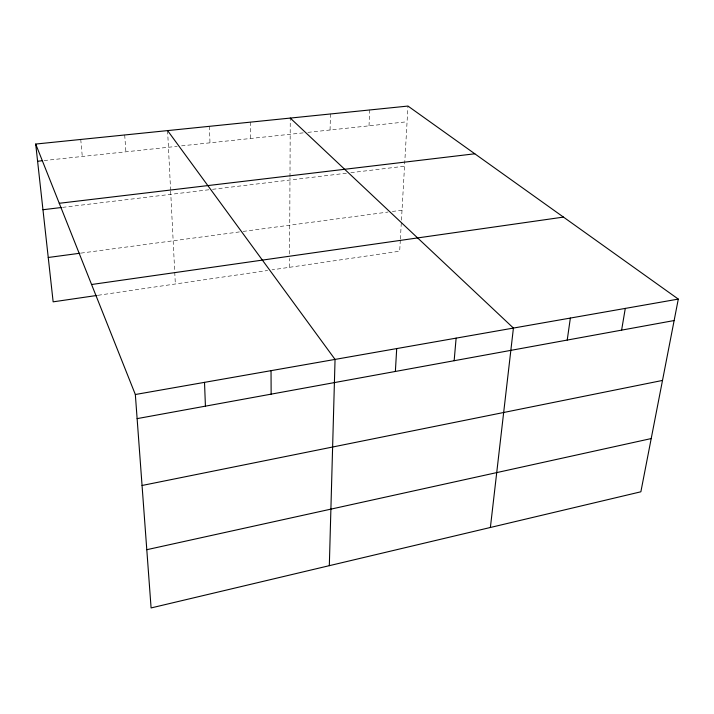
<?xml version="1.0" encoding="UTF-8"?>
<svg xmlns="http://www.w3.org/2000/svg" width="714" height="714" viewBox="0 0 714 714"><rect width="100%" height="100%" fill="white"/><g stroke="black" fill="none" stroke-linecap="round" stroke-linejoin="round"><path stroke-width="0.54" stroke-dasharray="3.57 2.68" d="M289.554 267.295L289.598 258.432M289.616 253.997L289.973 177.822M289.982 176.733L290.259 118.078M330.064 129.993L330.43 113.981M369.022 125.834L369.656 109.974M400.313 240.118L399.679 251.203L272.034 269.856M400.375 239.003L401.393 221.269M401.455 220.162L407.971 106.065M98.113 295.275L267.652 270.499M81.021 253.104L242.046 231.568M243.126 231.425L388.032 212.049M392.334 211.478L402.027 210.184M62.6 207.363L211.451 189.451M212.558 189.317L346.495 173.199M350.851 172.672L404.535 166.21M44.143 160.543L177.179 146.334M181.552 145.861L303.477 132.84M307.904 132.367L407.078 121.764M80.753 139.462L82.288 156.473M124.709 134.973L125.887 151.814M167.594 130.6L170.592 189.96M170.646 191.057L175.341 283.985M209.461 126.324L209.978 142.827M250.337 122.148L250.552 138.489"/><path stroke-width="1.07" d="M329.324 565.675L335.053 359.41L167.594 130.6M395.369 371.458L396.707 348.575M454.149 360.722L456.121 338.133M490.384 527.485L513.42 328.065L290.259 118.078M567.219 340.069L570.361 318.06M621.608 330.136L625.285 308.403M678.3 299.095L640.869 491.794L151.091 607.935L135.339 394.512L35.7 144.058L407.971 106.065L678.3 299.095L135.339 394.512M146.789 549.7L651.204 438.566M142.05 485.484L662.494 380.437M137.124 418.627L674.132 320.541M97.015 295.435L53.148 301.843L35.7 144.058M91.579 284.511L563.462 217.092M48.24 257.486L79.932 253.247M42.965 209.729L61.511 207.497M59.262 203.285L474.81 153.787M37.601 161.248L41.956 160.775M204.516 382.356L205.427 406.15M271.034 370.664L271.142 394.146"/></g></svg>
